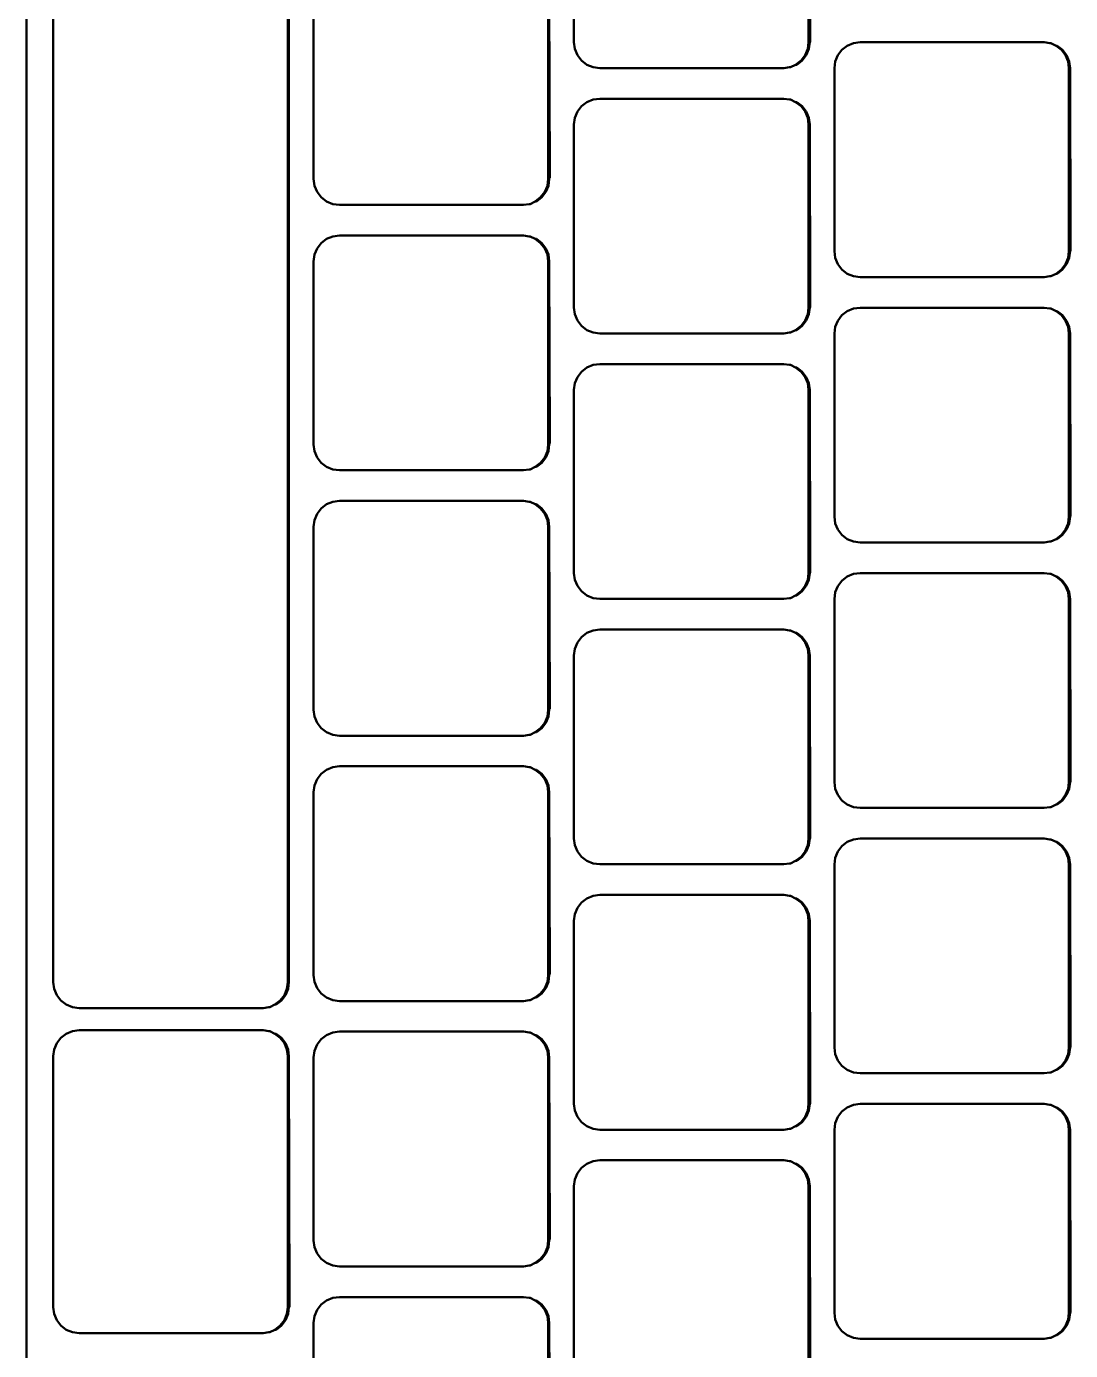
# Model space of a CAD drawing. Header units: millimetres. Extents: x 0 to 460473, y -68369 to 85219.
# Drawn here: x 232763.2 to 232838.4, y -36900.7 to -36805.5 of the extents above; entities that cross this region are included whole.
import ezdxf

# ---------------------------------------------------------------- set-up
doc = ezdxf.new("R2010")
doc.units = ezdxf.units.MM
doc.header["$LTSCALE"] = 50
doc.layers.add('fur', color=6, linetype='Continuous')

msp = doc.modelspace()

# ---------------------------------------------------------------- linework, layer by layer
at = {"layer": 'fur', "color": 40, "lineweight": 50, "true_color": 0xf8d731}
for p, q in [((232763.24993513, -36971.36257568), (232763.24993513, -36706.81321641)), ((232765.17588522, -36874.23132023), (232765.17588522, -36784.65956102)), ((232782.05570894, -36784.65956102), (232782.05570894, -36874.23132023)), ((232782.13386858, -36784.65956102), (232782.13386858, -36874.23132023)), ((232802.64263826, -36806.58866336), (232802.64263826, -36793.41690416)), ((232819.52246198, -36793.41690416), (232819.52246198, -36806.58866336)), ((232819.60062161, -36793.41690416), (232819.63481645, -36806.51381241)), ((232783.90926174, -36816.43132023), (232783.90926174, -36803.25956102)), ((232800.78908546, -36803.25956102), (232800.78908546, -36816.43132023)), ((232800.86724509, -36803.25956102), (232800.90143993, -36816.24974025)), ((232802.70608079, -36807.07113322), (232802.64263826, -36806.58866336)), ((232819.52246198, -36806.58866336), (232819.45901945, -36807.07113322)), ((232819.60062161, -36806.58866336), (232819.53717908, -36807.07113322)), ((232819.63481645, -36806.51381241), (232819.60062161, -36806.58866336)), ((232819.63481645, -36806.51381241), (232819.63481645, -36806.58421818)), ((232822.30696222, -36806.8451854), (232821.92135116, -36807.14142885)), ((232822.75601581, -36806.65895899), (232822.30696222, -36806.8451854)), ((232823.23790967, -36806.59544062), (232822.75601581, -36806.65895899)), ((232823.23790967, -36806.59544062), (232836.47210323, -36806.59544062)), ((232836.47210323, -36806.59544062), (232836.87583746, -36806.65895899)), ((232836.87583746, -36806.65895899), (232836.95399709, -36806.65895899)), ((232836.95399709, -36806.65895899), (232837.32489105, -36806.8451854)), ((232837.32489105, -36806.8451854), (232837.71050211, -36807.14142885)), ((232837.32489105, -36806.8451854), (232837.40305068, -36806.8451854)), ((232837.40305068, -36806.8451854), (232837.78866174, -36807.14142885)), ((232802.89208487, -36807.52072356), (232802.70608079, -36807.07113322)), ((232803.18797464, -36807.90679554), (232802.89208487, -36807.52072356)), ((232803.5735857, -36808.20303898), (232803.18797464, -36807.90679554)), ((232818.97712559, -36807.90679554), (232818.59151453, -36808.20303898)), ((232819.05528522, -36807.90679554), (232818.66967416, -36808.20303898)), ((232819.27301536, -36807.52072356), (232818.97712559, -36807.90679554)), ((232819.35117499, -36807.52072356), (232819.05528522, -36807.90679554)), ((232819.45901945, -36807.07113322), (232819.27301536, -36807.52072356)), ((232819.53717908, -36807.07113322), (232819.35117499, -36807.52072356)), ((232821.4394573, -36807.97709116), (232821.37601477, -36808.45956102)), ((232821.62546139, -36807.52750082), (232821.4394573, -36807.97709116)), ((232821.92135116, -36807.14142885), (232821.62546139, -36807.52750082)), ((232837.71050211, -36807.14142885), (232838.00639188, -36807.52750082)), ((232837.78866174, -36807.14142885), (232838.08455151, -36807.52750082)), ((232838.00639188, -36807.52750082), (232838.19239596, -36807.97709116)), ((232838.08455151, -36807.52750082), (232838.2705556, -36807.97709116)), ((232838.19239596, -36807.97709116), (232838.25583849, -36808.45956102)), ((232838.2705556, -36807.97709116), (232838.33399813, -36808.45956102)), ((232804.02263929, -36808.3892654), (232803.5735857, -36808.20303898)), ((232804.50453315, -36808.45278376), (232804.02263929, -36808.3892654)), ((232817.73872672, -36808.45278376), (232804.50453315, -36808.45278376)), ((232818.14246094, -36808.3892654), (232817.73872672, -36808.45278376)), ((232818.22062057, -36808.3892654), (232818.14246094, -36808.3892654)), ((232818.59151453, -36808.20303898), (232818.22062057, -36808.3892654)), ((232818.66967416, -36808.20303898), (232818.59151453, -36808.20303898)), ((232821.37601477, -36821.63132023), (232821.37601477, -36808.45956102)), ((232838.25583849, -36808.45956102), (232838.25583849, -36821.63132023)), ((232838.33399813, -36808.45956102), (232838.36819296, -36821.45975133)), ((232804.02263929, -36810.71630212), (232803.5735857, -36810.90252854)), ((232804.50453315, -36810.65278376), (232804.02263929, -36810.71630212)), ((232804.50453315, -36810.65278376), (232817.73872672, -36810.65278376)), ((232817.73872672, -36810.65278376), (232818.14246094, -36810.71630212)), ((232818.14246094, -36810.71630212), (232818.22062057, -36810.71630212)), ((232818.22062057, -36810.71630212), (232818.59151453, -36810.90252854)), ((232802.89208487, -36811.58484396), (232802.70608079, -36812.0344343)), ((232803.18797464, -36811.19877198), (232802.89208487, -36811.58484396)), ((232803.5735857, -36810.90252854), (232803.18797464, -36811.19877198)), ((232818.59151453, -36810.90252854), (232818.97712559, -36811.19877198)), ((232818.59151453, -36810.90252854), (232818.66967416, -36810.90252854)), ((232818.66967416, -36810.90252854), (232819.05528522, -36811.19877198)), ((232818.97712559, -36811.19877198), (232819.27301536, -36811.58484396)), ((232819.05528522, -36811.19877198), (232819.35117499, -36811.58484396)), ((232819.27301536, -36811.58484396), (232819.45901945, -36812.0344343)), ((232819.35117499, -36811.58484396), (232819.53717908, -36812.0344343)), ((232802.70608079, -36812.0344343), (232802.64263826, -36812.51690416)), ((232802.64263826, -36825.68866336), (232802.64263826, -36812.51690416)), ((232819.45901945, -36812.0344343), (232819.52246198, -36812.51690416)), ((232819.52246198, -36812.51690416), (232819.52246198, -36825.68866336)), ((232819.53717908, -36812.0344343), (232819.60062161, -36812.51690416)), ((232819.60062161, -36812.51690416), (232819.63481645, -36825.61381241)), ((232783.97270427, -36816.91379009), (232783.90926174, -36816.43132023)), ((232800.78908546, -36816.43132023), (232800.72564293, -36816.91379009)), ((232800.86724509, -36816.43132023), (232800.80380256, -36816.91379009)), ((232800.90143993, -36816.35910603), (232800.86724509, -36816.43132023)), ((232800.90143993, -36816.24974025), (232800.90143993, -36816.35910603)), ((232784.15870836, -36817.36338042), (232783.97270427, -36816.91379009)), ((232784.45459813, -36817.7494524), (232784.15870836, -36817.36338042)), ((232800.53963884, -36817.36338042), (232800.24374907, -36817.7494524)), ((232800.61779848, -36817.36338042), (232800.3219087, -36817.7494524)), ((232800.72564293, -36816.91379009), (232800.53963884, -36817.36338042)), ((232800.80380256, -36816.91379009), (232800.61779848, -36817.36338042)), ((232784.84020919, -36818.04569585), (232784.45459813, -36817.7494524)), ((232785.28926277, -36818.23192226), (232784.84020919, -36818.04569585)), ((232785.77115663, -36818.29544062), (232785.28926277, -36818.23192226)), ((232799.0053502, -36818.29544062), (232785.77115663, -36818.29544062)), ((232799.40908443, -36818.23192226), (232799.0053502, -36818.29544062)), ((232799.48724406, -36818.23192226), (232799.40908443, -36818.23192226)), ((232799.85813801, -36818.04569585), (232799.48724406, -36818.23192226)), ((232800.24374907, -36817.7494524), (232799.85813801, -36818.04569585)), ((232799.93629765, -36818.04569585), (232799.85813801, -36818.04569585)), ((232800.3219087, -36817.7494524), (232799.93629765, -36818.04569585)), ((232784.45459813, -36821.04142885), (232784.15870836, -36821.42750082)), ((232784.84020919, -36820.7451854), (232784.45459813, -36821.04142885)), ((232785.28926277, -36820.55895899), (232784.84020919, -36820.7451854)), ((232785.77115663, -36820.49544062), (232785.28926277, -36820.55895899)), ((232785.77115663, -36820.49544062), (232799.0053502, -36820.49544062)), ((232799.0053502, -36820.49544062), (232799.40908443, -36820.55895899)), ((232799.40908443, -36820.55895899), (232799.48724406, -36820.55895899)), ((232799.48724406, -36820.55895899), (232799.85813801, -36820.7451854)), ((232799.85813801, -36820.7451854), (232800.24374907, -36821.04142885)), ((232799.85813801, -36820.7451854), (232799.93629765, -36820.7451854)), ((232799.93629765, -36820.7451854), (232800.3219087, -36821.04142885)), ((232800.24374907, -36821.04142885), (232800.53963884, -36821.42750082)), ((232800.3219087, -36821.04142885), (232800.61779848, -36821.42750082)), ((232783.97270427, -36821.87709116), (232783.90926174, -36822.35956102)), ((232784.15870836, -36821.42750082), (232783.97270427, -36821.87709116)), ((232800.53963884, -36821.42750082), (232800.72564293, -36821.87709116)), ((232800.61779848, -36821.42750082), (232800.80380256, -36821.87709116)), ((232800.72564293, -36821.87709116), (232800.78908546, -36822.35956102)), ((232800.80380256, -36821.87709116), (232800.86724509, -36822.35956102)), ((232821.4394573, -36822.11379009), (232821.37601477, -36821.63132023)), ((232821.62546139, -36822.56338042), (232821.4394573, -36822.11379009)), ((232838.19239596, -36822.11379009), (232838.00639188, -36822.56338042)), ((232838.2705556, -36822.11379009), (232838.08455151, -36822.56338042)), ((232838.25583849, -36821.63132023), (232838.19239596, -36822.11379009)), ((232838.33399813, -36821.63132023), (232838.2705556, -36822.11379009)), ((232838.36819296, -36821.56911711), (232838.33399813, -36821.63132023)), ((232838.36819296, -36821.45975133), (232838.36819296, -36821.56911711)), ((232783.90926174, -36835.53132023), (232783.90926174, -36822.35956102)), ((232800.78908546, -36822.35956102), (232800.78908546, -36835.53132023)), ((232800.86724509, -36822.35956102), (232800.90143993, -36835.34974025)), ((232821.92135116, -36822.9494524), (232821.62546139, -36822.56338042)), ((232822.30696222, -36823.24569585), (232821.92135116, -36822.9494524)), ((232837.71050211, -36822.9494524), (232837.32489105, -36823.24569585)), ((232837.78866174, -36822.9494524), (232837.40305068, -36823.24569585)), ((232838.00639188, -36822.56338042), (232837.71050211, -36822.9494524)), ((232838.08455151, -36822.56338042), (232837.78866174, -36822.9494524)), ((232822.75601581, -36823.43192226), (232822.30696222, -36823.24569585)), ((232823.23790967, -36823.49544062), (232822.75601581, -36823.43192226)), ((232836.47210323, -36823.49544062), (232823.23790967, -36823.49544062)), ((232836.87583746, -36823.43192226), (232836.47210323, -36823.49544062)), ((232836.95399709, -36823.43192226), (232836.87583746, -36823.43192226)), ((232837.32489105, -36823.24569585), (232836.95399709, -36823.43192226)), ((232837.40305068, -36823.24569585), (232837.32489105, -36823.24569585)), ((232802.70608079, -36826.17113322), (232802.64263826, -36825.68866336)), ((232819.52246198, -36825.68866336), (232819.45901945, -36826.17113322)), ((232819.60062161, -36825.68866336), (232819.53717908, -36826.17113322)), ((232819.63481645, -36825.61381241), (232819.60062161, -36825.68866336)), ((232819.63481645, -36825.61381241), (232819.63481645, -36825.68421818)), ((232822.30696222, -36825.9451854), (232821.92135116, -36826.24142885)), ((232822.75601581, -36825.75895899), (232822.30696222, -36825.9451854)), ((232823.23790967, -36825.69544062), (232822.75601581, -36825.75895899)), ((232823.23790967, -36825.69544062), (232836.47210323, -36825.69544062)), ((232836.47210323, -36825.69544062), (232836.87583746, -36825.75895899)), ((232836.87583746, -36825.75895899), (232836.95399709, -36825.75895899)), ((232836.95399709, -36825.75895899), (232837.32489105, -36825.9451854)), ((232837.32489105, -36825.9451854), (232837.71050211, -36826.24142885)), ((232837.32489105, -36825.9451854), (232837.40305068, -36825.9451854)), ((232837.40305068, -36825.9451854), (232837.78866174, -36826.24142885)), ((232802.89208487, -36826.62072356), (232802.70608079, -36826.17113322)), ((232803.18797464, -36827.00679554), (232802.89208487, -36826.62072356)), ((232803.5735857, -36827.30303898), (232803.18797464, -36827.00679554)), ((232818.97712559, -36827.00679554), (232818.59151453, -36827.30303898)), ((232819.05528522, -36827.00679554), (232818.66967416, -36827.30303898)), ((232819.27301536, -36826.62072356), (232818.97712559, -36827.00679554)), ((232819.35117499, -36826.62072356), (232819.05528522, -36827.00679554)), ((232819.45901945, -36826.17113322), (232819.27301536, -36826.62072356)), ((232819.53717908, -36826.17113322), (232819.35117499, -36826.62072356)), ((232821.62546139, -36826.62750082), (232821.4394573, -36827.07709116)), ((232821.92135116, -36826.24142885), (232821.62546139, -36826.62750082)), ((232837.71050211, -36826.24142885), (232838.00639188, -36826.62750082)), ((232837.78866174, -36826.24142885), (232838.08455151, -36826.62750082)), ((232838.00639188, -36826.62750082), (232838.19239596, -36827.07709116)), ((232838.08455151, -36826.62750082), (232838.2705556, -36827.07709116)), ((232804.02263929, -36827.4892654), (232803.5735857, -36827.30303898)), ((232804.50453315, -36827.55278376), (232804.02263929, -36827.4892654)), ((232804.50453315, -36827.55278376), (232817.73872672, -36827.55278376)), ((232818.14246094, -36827.4892654), (232817.73872672, -36827.55278376)), ((232818.22062057, -36827.4892654), (232818.14246094, -36827.4892654)), ((232818.59151453, -36827.30303898), (232818.22062057, -36827.4892654)), ((232818.66967416, -36827.30303898), (232818.59151453, -36827.30303898)), ((232821.4394573, -36827.07709116), (232821.37601477, -36827.55956102)), ((232821.37601477, -36840.73132023), (232821.37601477, -36827.55956102)), ((232838.19239596, -36827.07709116), (232838.25583849, -36827.55956102)), ((232838.25583849, -36827.55956102), (232838.25583849, -36840.73132023)), ((232838.2705556, -36827.07709116), (232838.33399813, -36827.55956102)), ((232838.33399813, -36827.55956102), (232838.36819296, -36840.55975133)), ((232804.02263929, -36829.81630212), (232803.5735857, -36830.00252854)), ((232804.50453315, -36829.75278376), (232804.02263929, -36829.81630212)), ((232804.50453315, -36829.75278376), (232817.73872672, -36829.75278376)), ((232817.73872672, -36829.75278376), (232818.14246094, -36829.81630212)), ((232818.14246094, -36829.81630212), (232818.22062057, -36829.81630212)), ((232818.22062057, -36829.81630212), (232818.59151453, -36830.00252854)), ((232802.89208487, -36830.68484396), (232802.70608079, -36831.1344343)), ((232803.18797464, -36830.29877198), (232802.89208487, -36830.68484396)), ((232803.5735857, -36830.00252854), (232803.18797464, -36830.29877198)), ((232818.59151453, -36830.00252854), (232818.97712559, -36830.29877198)), ((232818.59151453, -36830.00252854), (232818.66967416, -36830.00252854)), ((232818.66967416, -36830.00252854), (232819.05528522, -36830.29877198)), ((232818.97712559, -36830.29877198), (232819.27301536, -36830.68484396)), ((232819.05528522, -36830.29877198), (232819.35117499, -36830.68484396)), ((232819.27301536, -36830.68484396), (232819.45901945, -36831.1344343)), ((232819.35117499, -36830.68484396), (232819.53717908, -36831.1344343)), ((232802.70608079, -36831.1344343), (232802.64263826, -36831.61690416)), ((232802.64263826, -36844.78866336), (232802.64263826, -36831.61690416)), ((232819.45901945, -36831.1344343), (232819.52246198, -36831.61690416)), ((232819.52246198, -36831.61690416), (232819.52246198, -36844.78866336)), ((232819.53717908, -36831.1344343), (232819.60062161, -36831.61690416)), ((232819.60062161, -36831.61690416), (232819.63481645, -36844.71381241)), ((232783.97270427, -36836.01379009), (232783.90926174, -36835.53132023)), ((232800.78908546, -36835.53132023), (232800.72564293, -36836.01379009)), ((232800.86724509, -36835.53132023), (232800.80380256, -36836.01379009)), ((232800.90143993, -36835.45910603), (232800.86724509, -36835.53132023)), ((232800.90143993, -36835.34974025), (232800.90143993, -36835.45910603)), ((232784.15870836, -36836.46338042), (232783.97270427, -36836.01379009)), ((232784.45459813, -36836.8494524), (232784.15870836, -36836.46338042)), ((232800.53963884, -36836.46338042), (232800.24374907, -36836.8494524)), ((232800.61779848, -36836.46338042), (232800.3219087, -36836.8494524)), ((232800.72564293, -36836.01379009), (232800.53963884, -36836.46338042)), ((232800.80380256, -36836.01379009), (232800.61779848, -36836.46338042)), ((232784.84020919, -36837.14569585), (232784.45459813, -36836.8494524)), ((232785.28926277, -36837.33192226), (232784.84020919, -36837.14569585)), ((232785.77115663, -36837.39544062), (232785.28926277, -36837.33192226)), ((232799.0053502, -36837.39544062), (232785.77115663, -36837.39544062)), ((232799.40908443, -36837.33192226), (232799.0053502, -36837.39544062)), ((232799.48724406, -36837.33192226), (232799.40908443, -36837.33192226)), ((232799.85813801, -36837.14569585), (232799.48724406, -36837.33192226)), ((232800.24374907, -36836.8494524), (232799.85813801, -36837.14569585)), ((232799.93629765, -36837.14569585), (232799.85813801, -36837.14569585)), ((232800.3219087, -36836.8494524), (232799.93629765, -36837.14569585)), ((232784.45459813, -36840.14142885), (232784.15870836, -36840.52750082)), ((232784.84020919, -36839.8451854), (232784.45459813, -36840.14142885)), ((232785.28926277, -36839.65895899), (232784.84020919, -36839.8451854)), ((232785.77115663, -36839.59544062), (232785.28926277, -36839.65895899)), ((232785.77115663, -36839.59544062), (232799.0053502, -36839.59544062)), ((232799.0053502, -36839.59544062), (232799.40908443, -36839.65895899)), ((232799.40908443, -36839.65895899), (232799.48724406, -36839.65895899)), ((232799.48724406, -36839.65895899), (232799.85813801, -36839.8451854)), ((232799.85813801, -36839.8451854), (232800.24374907, -36840.14142885)), ((232799.85813801, -36839.8451854), (232799.93629765, -36839.8451854)), ((232799.93629765, -36839.8451854), (232800.3219087, -36840.14142885)), ((232800.24374907, -36840.14142885), (232800.53963884, -36840.52750082)), ((232800.3219087, -36840.14142885), (232800.61779848, -36840.52750082)), ((232783.97270427, -36840.97709116), (232783.90926174, -36841.45956102)), ((232784.15870836, -36840.52750082), (232783.97270427, -36840.97709116)), ((232800.53963884, -36840.52750082), (232800.72564293, -36840.97709116)), ((232800.61779848, -36840.52750082), (232800.80380256, -36840.97709116)), ((232800.72564293, -36840.97709116), (232800.78908546, -36841.45956102)), ((232800.80380256, -36840.97709116), (232800.86724509, -36841.45956102)), ((232821.4394573, -36841.21379009), (232821.37601477, -36840.73132023)), ((232821.62546139, -36841.66338042), (232821.4394573, -36841.21379009)), ((232838.19239596, -36841.21379009), (232838.00639188, -36841.66338042)), ((232838.2705556, -36841.21379009), (232838.08455151, -36841.66338042)), ((232838.25583849, -36840.73132023), (232838.19239596, -36841.21379009)), ((232838.33399813, -36840.73132023), (232838.2705556, -36841.21379009)), ((232838.36819296, -36840.66911711), (232838.33399813, -36840.73132023)), ((232838.36819296, -36840.55975133), (232838.36819296, -36840.66911711)), ((232783.90926174, -36854.63132023), (232783.90926174, -36841.45956102)), ((232800.78908546, -36841.45956102), (232800.78908546, -36854.63132023)), ((232800.86724509, -36841.45956102), (232800.90143993, -36854.44974025)), ((232821.92135116, -36842.0494524), (232821.62546139, -36841.66338042)), ((232822.30696222, -36842.34569585), (232821.92135116, -36842.0494524)), ((232837.71050211, -36842.0494524), (232837.32489105, -36842.34569585)), ((232837.78866174, -36842.0494524), (232837.40305068, -36842.34569585)), ((232838.00639188, -36841.66338042), (232837.71050211, -36842.0494524)), ((232838.08455151, -36841.66338042), (232837.78866174, -36842.0494524)), ((232822.75601581, -36842.53192226), (232822.30696222, -36842.34569585)), ((232823.23790967, -36842.59544062), (232822.75601581, -36842.53192226)), ((232836.47210323, -36842.59544062), (232823.23790967, -36842.59544062)), ((232836.87583746, -36842.53192226), (232836.47210323, -36842.59544062)), ((232836.95399709, -36842.53192226), (232836.87583746, -36842.53192226)), ((232837.32489105, -36842.34569585), (232836.95399709, -36842.53192226)), ((232837.40305068, -36842.34569585), (232837.32489105, -36842.34569585)), ((232802.70608079, -36845.27113322), (232802.64263826, -36844.78866336)), ((232819.52246198, -36844.78866336), (232819.45901945, -36845.27113322)), ((232819.60062161, -36844.78866336), (232819.53717908, -36845.27113322)), ((232819.63481645, -36844.71381241), (232819.60062161, -36844.78866336)), ((232819.63481645, -36844.71381241), (232819.63481645, -36844.78421818)), ((232822.30696222, -36845.0451854), (232821.92135116, -36845.34142885)), ((232822.75601581, -36844.85895899), (232822.30696222, -36845.0451854)), ((232823.23790967, -36844.79544062), (232822.75601581, -36844.85895899)), ((232823.23790967, -36844.79544062), (232836.47210323, -36844.79544062)), ((232836.47210323, -36844.79544062), (232836.87583746, -36844.85895899)), ((232836.87583746, -36844.85895899), (232836.95399709, -36844.85895899)), ((232836.95399709, -36844.85895899), (232837.32489105, -36845.0451854)), ((232837.32489105, -36845.0451854), (232837.71050211, -36845.34142885)), ((232837.32489105, -36845.0451854), (232837.40305068, -36845.0451854)), ((232837.40305068, -36845.0451854), (232837.78866174, -36845.34142885)), ((232802.89208487, -36845.72072356), (232802.70608079, -36845.27113322)), ((232803.18797464, -36846.10679554), (232802.89208487, -36845.72072356)), ((232819.27301536, -36845.72072356), (232818.97712559, -36846.10679554)), ((232819.35117499, -36845.72072356), (232819.05528522, -36846.10679554)), ((232819.45901945, -36845.27113322), (232819.27301536, -36845.72072356)), ((232819.53717908, -36845.27113322), (232819.35117499, -36845.72072356)), ((232821.62546139, -36845.72750082), (232821.4394573, -36846.17709116)), ((232821.92135116, -36845.34142885), (232821.62546139, -36845.72750082)), ((232837.71050211, -36845.34142885), (232838.00639188, -36845.72750082)), ((232837.78866174, -36845.34142885), (232838.08455151, -36845.72750082)), ((232838.00639188, -36845.72750082), (232838.19239596, -36846.17709116)), ((232838.08455151, -36845.72750082), (232838.2705556, -36846.17709116)), ((232803.5735857, -36846.40303898), (232803.18797464, -36846.10679554)), ((232804.02263929, -36846.5892654), (232803.5735857, -36846.40303898)), ((232804.50453315, -36846.65278376), (232804.02263929, -36846.5892654)), ((232817.73872672, -36846.65278376), (232804.50453315, -36846.65278376)), ((232818.14246094, -36846.5892654), (232817.73872672, -36846.65278376)), ((232818.22062057, -36846.5892654), (232818.14246094, -36846.5892654)), ((232818.59151453, -36846.40303898), (232818.22062057, -36846.5892654)), ((232818.97712559, -36846.10679554), (232818.59151453, -36846.40303898)), ((232818.66967416, -36846.40303898), (232818.59151453, -36846.40303898)), ((232819.05528522, -36846.10679554), (232818.66967416, -36846.40303898)), ((232821.4394573, -36846.17709116), (232821.37601477, -36846.65956102)), ((232821.37601477, -36859.83132023), (232821.37601477, -36846.65956102)), ((232838.19239596, -36846.17709116), (232838.25583849, -36846.65956102)), ((232838.25583849, -36846.65956102), (232838.25583849, -36859.83132023)), ((232838.2705556, -36846.17709116), (232838.33399813, -36846.65956102)), ((232838.33399813, -36846.65956102), (232838.36819296, -36859.65975133)), ((232804.02263929, -36848.91630212), (232803.5735857, -36849.10252854)), ((232804.50453315, -36848.85278376), (232804.02263929, -36848.91630212)), ((232817.73872672, -36848.85278376), (232804.50453315, -36848.85278376)), ((232817.73872672, -36848.85278376), (232818.14246094, -36848.91630212)), ((232818.14246094, -36848.91630212), (232818.22062057, -36848.91630212)), ((232818.22062057, -36848.91630212), (232818.59151453, -36849.10252854)), ((232802.89208487, -36849.78484396), (232802.70608079, -36850.2344343)), ((232803.18797464, -36849.39877198), (232802.89208487, -36849.78484396)), ((232803.5735857, -36849.10252854), (232803.18797464, -36849.39877198)), ((232818.59151453, -36849.10252854), (232818.97712559, -36849.39877198)), ((232818.59151453, -36849.10252854), (232818.66967416, -36849.10252854)), ((232818.66967416, -36849.10252854), (232819.05528522, -36849.39877198)), ((232818.97712559, -36849.39877198), (232819.27301536, -36849.78484396)), ((232819.05528522, -36849.39877198), (232819.35117499, -36849.78484396)), ((232819.27301536, -36849.78484396), (232819.45901945, -36850.2344343)), ((232819.35117499, -36849.78484396), (232819.53717908, -36850.2344343)), ((232802.70608079, -36850.2344343), (232802.64263826, -36850.71690416)), ((232802.64263826, -36863.88866336), (232802.64263826, -36850.71690416)), ((232819.45901945, -36850.2344343), (232819.52246198, -36850.71690416)), ((232819.52246198, -36850.71690416), (232819.52246198, -36863.88866336)), ((232819.53717908, -36850.2344343), (232819.60062161, -36850.71690416)), ((232819.60062161, -36850.71690416), (232819.63481645, -36863.81381241)), ((232783.97270427, -36855.11379009), (232783.90926174, -36854.63132023)), ((232800.78908546, -36854.63132023), (232800.72564293, -36855.11379009)), ((232800.86724509, -36854.63132023), (232800.80380256, -36855.11379009)), ((232800.90143993, -36854.55910603), (232800.86724509, -36854.63132023)), ((232800.90143993, -36854.44974025), (232800.90143993, -36854.55910603)), ((232784.15870836, -36855.56338042), (232783.97270427, -36855.11379009)), ((232784.45459813, -36855.9494524), (232784.15870836, -36855.56338042)), ((232800.53963884, -36855.56338042), (232800.24374907, -36855.9494524)), ((232800.61779848, -36855.56338042), (232800.3219087, -36855.9494524)), ((232800.72564293, -36855.11379009), (232800.53963884, -36855.56338042)), ((232800.80380256, -36855.11379009), (232800.61779848, -36855.56338042)), ((232784.84020919, -36856.24569585), (232784.45459813, -36855.9494524)), ((232785.28926277, -36856.43192226), (232784.84020919, -36856.24569585)), ((232785.77115663, -36856.49544062), (232785.28926277, -36856.43192226)), ((232799.0053502, -36856.49544062), (232785.77115663, -36856.49544062)), ((232799.40908443, -36856.43192226), (232799.0053502, -36856.49544062)), ((232799.48724406, -36856.43192226), (232799.40908443, -36856.43192226)), ((232799.85813801, -36856.24569585), (232799.48724406, -36856.43192226)), ((232800.24374907, -36855.9494524), (232799.85813801, -36856.24569585)), ((232799.93629765, -36856.24569585), (232799.85813801, -36856.24569585)), ((232800.3219087, -36855.9494524), (232799.93629765, -36856.24569585)), ((232784.45459813, -36859.24142885), (232784.15870836, -36859.62750082)), ((232784.84020919, -36858.9451854), (232784.45459813, -36859.24142885)), ((232785.28926277, -36858.75895899), (232784.84020919, -36858.9451854)), ((232785.77115663, -36858.69544062), (232785.28926277, -36858.75895899)), ((232785.77115663, -36858.69544062), (232799.0053502, -36858.69544062)), ((232799.0053502, -36858.69544062), (232799.40908443, -36858.75895899)), ((232799.40908443, -36858.75895899), (232799.48724406, -36858.75895899)), ((232799.48724406, -36858.75895899), (232799.85813801, -36858.9451854)), ((232799.85813801, -36858.9451854), (232800.24374907, -36859.24142885)), ((232799.85813801, -36858.9451854), (232799.93629765, -36858.9451854)), ((232799.93629765, -36858.9451854), (232800.3219087, -36859.24142885)), ((232800.24374907, -36859.24142885), (232800.53963884, -36859.62750082)), ((232800.3219087, -36859.24142885), (232800.61779848, -36859.62750082)), ((232783.97270427, -36860.07709116), (232783.90926174, -36860.55956102)), ((232784.15870836, -36859.62750082), (232783.97270427, -36860.07709116)), ((232800.53963884, -36859.62750082), (232800.72564293, -36860.07709116)), ((232800.61779848, -36859.62750082), (232800.80380256, -36860.07709116)), ((232800.72564293, -36860.07709116), (232800.78908546, -36860.55956102)), ((232800.80380256, -36860.07709116), (232800.86724509, -36860.55956102)), ((232821.4394573, -36860.31379009), (232821.37601477, -36859.83132023)), ((232821.62546139, -36860.76338042), (232821.4394573, -36860.31379009)), ((232838.19239596, -36860.31379009), (232838.00639188, -36860.76338042)), ((232838.2705556, -36860.31379009), (232838.08455151, -36860.76338042)), ((232838.25583849, -36859.83132023), (232838.19239596, -36860.31379009)), ((232838.33399813, -36859.83132023), (232838.2705556, -36860.31379009)), ((232838.36819296, -36859.76911711), (232838.33399813, -36859.83132023)), ((232838.36819296, -36859.65975133), (232838.36819296, -36859.76911711)), ((232783.90926174, -36873.73132023), (232783.90926174, -36860.55956102)), ((232800.78908546, -36860.55956102), (232800.78908546, -36873.73132023)), ((232800.86724509, -36860.55956102), (232800.90143993, -36873.54974025)), ((232821.92135116, -36861.1494524), (232821.62546139, -36860.76338042)), ((232822.30696222, -36861.44569585), (232821.92135116, -36861.1494524)), ((232837.71050211, -36861.1494524), (232837.32489105, -36861.44569585)), ((232837.78866174, -36861.1494524), (232837.40305068, -36861.44569585)), ((232838.00639188, -36860.76338042), (232837.71050211, -36861.1494524)), ((232838.08455151, -36860.76338042), (232837.78866174, -36861.1494524)), ((232822.75601581, -36861.63192226), (232822.30696222, -36861.44569585)), ((232823.23790967, -36861.69544062), (232822.75601581, -36861.63192226)), ((232836.47210323, -36861.69544062), (232823.23790967, -36861.69544062)), ((232836.87583746, -36861.63192226), (232836.47210323, -36861.69544062)), ((232836.95399709, -36861.63192226), (232836.87583746, -36861.63192226)), ((232837.32489105, -36861.44569585), (232836.95399709, -36861.63192226)), ((232837.40305068, -36861.44569585), (232837.32489105, -36861.44569585)), ((232802.70608079, -36864.37113322), (232802.64263826, -36863.88866336)), ((232819.52246198, -36863.88866336), (232819.45901945, -36864.37113322)), ((232819.60062161, -36863.88866336), (232819.53717908, -36864.37113322)), ((232819.63481645, -36863.81381241), (232819.60062161, -36863.88866336)), ((232819.63481645, -36863.81381241), (232819.63481645, -36863.88421818)), ((232822.30696222, -36864.1451854), (232821.92135116, -36864.44142885)), ((232822.75601581, -36863.95895899), (232822.30696222, -36864.1451854)), ((232823.23790967, -36863.89544062), (232822.75601581, -36863.95895899)), ((232823.23790967, -36863.89544062), (232836.47210323, -36863.89544062)), ((232836.47210323, -36863.89544062), (232836.87583746, -36863.95895899)), ((232836.87583746, -36863.95895899), (232836.95399709, -36863.95895899)), ((232836.95399709, -36863.95895899), (232837.32489105, -36864.1451854)), ((232837.32489105, -36864.1451854), (232837.71050211, -36864.44142885)), ((232837.32489105, -36864.1451854), (232837.40305068, -36864.1451854)), ((232837.40305068, -36864.1451854), (232837.78866174, -36864.44142885)), ((232802.89208487, -36864.82072356), (232802.70608079, -36864.37113322)), ((232803.18797464, -36865.20679554), (232802.89208487, -36864.82072356)), ((232819.27301536, -36864.82072356), (232818.97712559, -36865.20679554)), ((232819.35117499, -36864.82072356), (232819.05528522, -36865.20679554)), ((232819.45901945, -36864.37113322), (232819.27301536, -36864.82072356)), ((232819.53717908, -36864.37113322), (232819.35117499, -36864.82072356)), ((232821.62546139, -36864.82750082), (232821.4394573, -36865.27709116)), ((232821.92135116, -36864.44142885), (232821.62546139, -36864.82750082)), ((232837.71050211, -36864.44142885), (232838.00639188, -36864.82750082)), ((232837.78866174, -36864.44142885), (232838.08455151, -36864.82750082)), ((232838.00639188, -36864.82750082), (232838.19239596, -36865.27709116)), ((232838.08455151, -36864.82750082), (232838.2705556, -36865.27709116)), ((232803.5735857, -36865.50303898), (232803.18797464, -36865.20679554)), ((232804.02263929, -36865.6892654), (232803.5735857, -36865.50303898)), ((232804.50453315, -36865.75278376), (232804.02263929, -36865.6892654)), ((232817.73872672, -36865.75278376), (232804.50453315, -36865.75278376)), ((232818.14246094, -36865.6892654), (232817.73872672, -36865.75278376)), ((232818.22062057, -36865.6892654), (232818.14246094, -36865.6892654)), ((232818.59151453, -36865.50303898), (232818.22062057, -36865.6892654)), ((232818.97712559, -36865.20679554), (232818.59151453, -36865.50303898)), ((232818.66967416, -36865.50303898), (232818.59151453, -36865.50303898)), ((232819.05528522, -36865.20679554), (232818.66967416, -36865.50303898)), ((232821.4394573, -36865.27709116), (232821.37601477, -36865.75956102)), ((232821.37601477, -36878.93132023), (232821.37601477, -36865.75956102)), ((232838.19239596, -36865.27709116), (232838.25583849, -36865.75956102)), ((232838.25583849, -36865.75956102), (232838.25583849, -36878.93132023)), ((232838.2705556, -36865.27709116), (232838.33399813, -36865.75956102)), ((232838.33399813, -36865.75956102), (232838.36819296, -36878.75975133)), ((232804.50453315, -36867.95278376), (232804.02263929, -36868.01630212)), ((232804.50453315, -36867.95278376), (232817.73872672, -36867.95278376)), ((232817.73872672, -36867.95278376), (232818.14246094, -36868.01630212)), ((232802.89208487, -36868.88484396), (232802.70608079, -36869.3344343)), ((232803.18797464, -36868.49877198), (232802.89208487, -36868.88484396)), ((232803.5735857, -36868.20252854), (232803.18797464, -36868.49877198)), ((232804.02263929, -36868.01630212), (232803.5735857, -36868.20252854)), ((232818.14246094, -36868.01630212), (232818.22062057, -36868.01630212)), ((232818.22062057, -36868.01630212), (232818.59151453, -36868.20252854)), ((232818.59151453, -36868.20252854), (232818.97712559, -36868.49877198)), ((232818.59151453, -36868.20252854), (232818.66967416, -36868.20252854)), ((232818.66967416, -36868.20252854), (232819.05528522, -36868.49877198)), ((232818.97712559, -36868.49877198), (232819.27301536, -36868.88484396)), ((232819.05528522, -36868.49877198), (232819.35117499, -36868.88484396)), ((232819.27301536, -36868.88484396), (232819.45901945, -36869.3344343)), ((232819.35117499, -36868.88484396), (232819.53717908, -36869.3344343)), ((232802.70608079, -36869.3344343), (232802.64263826, -36869.81690416)), ((232802.64263826, -36882.98866336), (232802.64263826, -36869.81690416)), ((232819.45901945, -36869.3344343), (232819.52246198, -36869.81690416)), ((232819.52246198, -36869.81690416), (232819.52246198, -36882.98866336)), ((232819.53717908, -36869.3344343), (232819.60062161, -36869.81690416)), ((232819.60062161, -36869.81690416), (232819.63481645, -36882.91381241)), ((232783.97270427, -36874.21379009), (232783.90926174, -36873.73132023)), ((232800.78908546, -36873.73132023), (232800.72564293, -36874.21379009)), ((232800.86724509, -36873.73132023), (232800.80380256, -36874.21379009)), ((232800.90143993, -36873.65910603), (232800.86724509, -36873.73132023)), ((232800.90143993, -36873.54974025), (232800.90143993, -36873.65910603)), ((232765.23932775, -36874.71379009), (232765.17588522, -36874.23132023)), ((232782.05570894, -36874.23132023), (232781.99226641, -36874.71379009)), ((232782.13386858, -36874.23132023), (232782.07042605, -36874.71379009)), ((232784.15870836, -36874.66338042), (232783.97270427, -36874.21379009)), ((232784.45459813, -36875.0494524), (232784.15870836, -36874.66338042)), ((232800.53963884, -36874.66338042), (232800.24374907, -36875.0494524)), ((232800.61779848, -36874.66338042), (232800.3219087, -36875.0494524)), ((232800.72564293, -36874.21379009), (232800.53963884, -36874.66338042)), ((232800.80380256, -36874.21379009), (232800.61779848, -36874.66338042)), ((232765.42533184, -36875.16338042), (232765.23932775, -36874.71379009)), ((232765.72122161, -36875.5494524), (232765.42533184, -36875.16338042)), ((232766.10683267, -36875.84569585), (232765.72122161, -36875.5494524)), ((232781.51037256, -36875.5494524), (232781.1247615, -36875.84569585)), ((232781.58853219, -36875.5494524), (232781.20292113, -36875.84569585)), ((232781.80626233, -36875.16338042), (232781.51037256, -36875.5494524)), ((232781.88442196, -36875.16338042), (232781.58853219, -36875.5494524)), ((232781.99226641, -36874.71379009), (232781.80626233, -36875.16338042)), ((232782.07042605, -36874.71379009), (232781.88442196, -36875.16338042)), ((232784.84020919, -36875.34569585), (232784.45459813, -36875.0494524)), ((232785.28926277, -36875.53192226), (232784.84020919, -36875.34569585)), ((232785.77115663, -36875.59544062), (232785.28926277, -36875.53192226)), ((232799.0053502, -36875.59544062), (232785.77115663, -36875.59544062)), ((232799.40908443, -36875.53192226), (232799.0053502, -36875.59544062)), ((232799.48724406, -36875.53192226), (232799.40908443, -36875.53192226)), ((232799.85813801, -36875.34569585), (232799.48724406, -36875.53192226)), ((232800.24374907, -36875.0494524), (232799.85813801, -36875.34569585)), ((232799.93629765, -36875.34569585), (232799.85813801, -36875.34569585)), ((232800.3219087, -36875.0494524), (232799.93629765, -36875.34569585)), ((232766.55588626, -36876.03192226), (232766.10683267, -36875.84569585)), ((232767.03778012, -36876.09544062), (232766.55588626, -36876.03192226)), ((232767.03778012, -36876.09544062), (232780.27197368, -36876.09544062)), ((232780.67570791, -36876.03192226), (232780.27197368, -36876.09544062)), ((232780.75386754, -36876.03192226), (232780.67570791, -36876.03192226)), ((232781.1247615, -36875.84569585), (232780.75386754, -36876.03192226)), ((232781.20292113, -36875.84569585), (232781.1247615, -36875.84569585)), ((232765.72122161, -36878.24142885), (232765.42533184, -36878.62750082)), ((232766.10683267, -36877.9451854), (232765.72122161, -36878.24142885)), ((232766.55588626, -36877.75895899), (232766.10683267, -36877.9451854)), ((232767.03778012, -36877.69544062), (232766.55588626, -36877.75895899)), ((232767.03778012, -36877.69544062), (232780.27197368, -36877.69544062)), ((232780.27197368, -36877.69544062), (232780.67570791, -36877.75895899)), ((232780.67570791, -36877.75895899), (232780.75386754, -36877.75895899)), ((232780.75386754, -36877.75895899), (232781.1247615, -36877.9451854)), ((232781.1247615, -36877.9451854), (232781.51037256, -36878.24142885)), ((232781.1247615, -36877.9451854), (232781.20292113, -36877.9451854)), ((232781.20292113, -36877.9451854), (232781.58853219, -36878.24142885)), ((232781.51037256, -36878.24142885), (232781.80626233, -36878.62750082)), ((232781.58853219, -36878.24142885), (232781.88442196, -36878.62750082)), ((232784.45459813, -36878.34142885), (232784.15870836, -36878.72750082)), ((232784.84020919, -36878.0451854), (232784.45459813, -36878.34142885)), ((232785.28926277, -36877.85895899), (232784.84020919, -36878.0451854)), ((232785.77115663, -36877.79544062), (232785.28926277, -36877.85895899)), ((232799.0053502, -36877.79544062), (232785.77115663, -36877.79544062)), ((232799.0053502, -36877.79544062), (232799.40908443, -36877.85895899)), ((232799.40908443, -36877.85895899), (232799.48724406, -36877.85895899)), ((232799.48724406, -36877.85895899), (232799.85813801, -36878.0451854)), ((232799.85813801, -36878.0451854), (232800.24374907, -36878.34142885)), ((232799.85813801, -36878.0451854), (232799.93629765, -36878.0451854)), ((232799.93629765, -36878.0451854), (232800.3219087, -36878.34142885)), ((232800.24374907, -36878.34142885), (232800.53963884, -36878.72750082)), ((232800.3219087, -36878.34142885), (232800.61779848, -36878.72750082)), ((232765.23932775, -36879.07709116), (232765.17588522, -36879.55956102)), ((232765.42533184, -36878.62750082), (232765.23932775, -36879.07709116)), ((232781.80626233, -36878.62750082), (232781.99226641, -36879.07709116)), ((232781.88442196, -36878.62750082), (232782.07042605, -36879.07709116)), ((232781.99226641, -36879.07709116), (232782.05570894, -36879.55956102)), ((232782.07042605, -36879.07709116), (232782.13386858, -36879.55956102)), ((232783.97270427, -36879.17709116), (232783.90926174, -36879.65956102)), ((232784.15870836, -36878.72750082), (232783.97270427, -36879.17709116)), ((232800.53963884, -36878.72750082), (232800.72564293, -36879.17709116)), ((232800.61779848, -36878.72750082), (232800.80380256, -36879.17709116)), ((232800.72564293, -36879.17709116), (232800.78908546, -36879.65956102)), ((232800.80380256, -36879.17709116), (232800.86724509, -36879.65956102)), ((232821.4394573, -36879.41379009), (232821.37601477, -36878.93132023)), ((232821.62546139, -36879.86338042), (232821.4394573, -36879.41379009)), ((232838.19239596, -36879.41379009), (232838.00639188, -36879.86338042)), ((232838.2705556, -36879.41379009), (232838.08455151, -36879.86338042)), ((232838.25583849, -36878.93132023), (232838.19239596, -36879.41379009)), ((232838.33399813, -36878.93132023), (232838.2705556, -36879.41379009)), ((232838.36819296, -36878.86911711), (232838.33399813, -36878.93132023)), ((232838.36819296, -36878.75975133), (232838.36819296, -36878.86911711)), ((232765.17588522, -36897.63132023), (232765.17588522, -36879.55956102)), ((232782.05570894, -36879.55956102), (232782.05570894, -36897.63132023)), ((232782.13386858, -36879.55956102), (232782.16806341, -36897.54276854)), ((232783.90926174, -36892.83132023), (232783.90926174, -36879.65956102)), ((232800.78908546, -36879.65956102), (232800.78908546, -36892.83132023)), ((232800.86724509, -36879.65956102), (232800.90143993, -36892.64974025)), ((232821.92135116, -36880.2494524), (232821.62546139, -36879.86338042)), ((232822.30696222, -36880.54569585), (232821.92135116, -36880.2494524)), ((232837.71050211, -36880.2494524), (232837.32489105, -36880.54569585)), ((232837.78866174, -36880.2494524), (232837.40305068, -36880.54569585)), ((232838.00639188, -36879.86338042), (232837.71050211, -36880.2494524)), ((232838.08455151, -36879.86338042), (232837.78866174, -36880.2494524)), ((232822.75601581, -36880.73192226), (232822.30696222, -36880.54569585)), ((232823.23790967, -36880.79544062), (232822.75601581, -36880.73192226)), ((232836.47210323, -36880.79544062), (232823.23790967, -36880.79544062)), ((232836.87583746, -36880.73192226), (232836.47210323, -36880.79544062)), ((232836.95399709, -36880.73192226), (232836.87583746, -36880.73192226)), ((232837.32489105, -36880.54569585), (232836.95399709, -36880.73192226)), ((232837.40305068, -36880.54569585), (232837.32489105, -36880.54569585)), ((232802.70608079, -36883.47113322), (232802.64263826, -36882.98866336)), ((232819.52246198, -36882.98866336), (232819.45901945, -36883.47113322)), ((232819.60062161, -36882.98866336), (232819.53717908, -36883.47113322)), ((232819.63481645, -36882.91381241), (232819.60062161, -36882.98866336)), ((232819.63481645, -36882.91381241), (232819.63481645, -36882.98421818)), ((232822.30696222, -36883.2451854), (232821.92135116, -36883.54142885)), ((232822.75601581, -36883.05895899), (232822.30696222, -36883.2451854)), ((232823.23790967, -36882.99544062), (232822.75601581, -36883.05895899)), ((232823.23790967, -36882.99544062), (232836.47210323, -36882.99544062)), ((232836.47210323, -36882.99544062), (232836.87583746, -36883.05895899)), ((232836.87583746, -36883.05895899), (232836.95399709, -36883.05895899)), ((232836.95399709, -36883.05895899), (232837.32489105, -36883.2451854)), ((232837.32489105, -36883.2451854), (232837.71050211, -36883.54142885)), ((232837.32489105, -36883.2451854), (232837.40305068, -36883.2451854)), ((232837.40305068, -36883.2451854), (232837.78866174, -36883.54142885)), ((232802.89208487, -36883.92072356), (232802.70608079, -36883.47113322)), ((232803.18797464, -36884.30679554), (232802.89208487, -36883.92072356)), ((232819.27301536, -36883.92072356), (232818.97712559, -36884.30679554)), ((232819.35117499, -36883.92072356), (232819.05528522, -36884.30679554)), ((232819.45901945, -36883.47113322), (232819.27301536, -36883.92072356)), ((232819.53717908, -36883.47113322), (232819.35117499, -36883.92072356)), ((232821.62546139, -36883.92750082), (232821.4394573, -36884.37709116)), ((232821.92135116, -36883.54142885), (232821.62546139, -36883.92750082)), ((232837.71050211, -36883.54142885), (232838.00639188, -36883.92750082)), ((232837.78866174, -36883.54142885), (232838.08455151, -36883.92750082)), ((232838.00639188, -36883.92750082), (232838.19239596, -36884.37709116)), ((232838.08455151, -36883.92750082), (232838.2705556, -36884.37709116)), ((232803.5735857, -36884.60303898), (232803.18797464, -36884.30679554)), ((232804.02263929, -36884.7892654), (232803.5735857, -36884.60303898)), ((232804.50453315, -36884.85278376), (232804.02263929, -36884.7892654)), ((232817.73872672, -36884.85278376), (232804.50453315, -36884.85278376)), ((232818.14246094, -36884.7892654), (232817.73872672, -36884.85278376)), ((232818.22062057, -36884.7892654), (232818.14246094, -36884.7892654)), ((232818.59151453, -36884.60303898), (232818.22062057, -36884.7892654)), ((232818.97712559, -36884.30679554), (232818.59151453, -36884.60303898)), ((232818.66967416, -36884.60303898), (232818.59151453, -36884.60303898)), ((232819.05528522, -36884.30679554), (232818.66967416, -36884.60303898)), ((232821.4394573, -36884.37709116), (232821.37601477, -36884.85956102)), ((232821.37601477, -36898.03132023), (232821.37601477, -36884.85956102)), ((232838.19239596, -36884.37709116), (232838.25583849, -36884.85956102)), ((232838.25583849, -36884.85956102), (232838.25583849, -36898.03132023)), ((232838.2705556, -36884.37709116), (232838.33399813, -36884.85956102)), ((232838.33399813, -36884.85956102), (232838.36819296, -36897.85975133)), ((232804.50453315, -36887.05278376), (232804.02263929, -36887.11630212)), ((232817.73872672, -36887.05278376), (232804.50453315, -36887.05278376)), ((232817.73872672, -36887.05278376), (232818.14246094, -36887.11630212)), ((232802.89208487, -36887.98484396), (232802.70608079, -36888.4344343)), ((232803.18797464, -36887.59877198), (232802.89208487, -36887.98484396)), ((232803.5735857, -36887.30252854), (232803.18797464, -36887.59877198)), ((232804.02263929, -36887.11630212), (232803.5735857, -36887.30252854)), ((232818.14246094, -36887.11630212), (232818.22062057, -36887.11630212)), ((232818.22062057, -36887.11630212), (232818.59151453, -36887.30252854)), ((232818.59151453, -36887.30252854), (232818.97712559, -36887.59877198)), ((232818.59151453, -36887.30252854), (232818.66967416, -36887.30252854)), ((232818.66967416, -36887.30252854), (232819.05528522, -36887.59877198)), ((232818.97712559, -36887.59877198), (232819.27301536, -36887.98484396)), ((232819.05528522, -36887.59877198), (232819.35117499, -36887.98484396)), ((232819.27301536, -36887.98484396), (232819.45901945, -36888.4344343)), ((232819.35117499, -36887.98484396), (232819.53717908, -36888.4344343)), ((232802.70608079, -36888.4344343), (232802.64263826, -36888.91690416)), ((232802.64263826, -36902.08866336), (232802.64263826, -36888.91690416)), ((232819.45901945, -36888.4344343), (232819.52246198, -36888.91690416)), ((232819.52246198, -36888.91690416), (232819.52246198, -36902.08866336)), ((232819.53717908, -36888.4344343), (232819.60062161, -36888.91690416)), ((232819.60062161, -36888.91690416), (232819.63481645, -36902.01381241)), ((232800.90143993, -36892.75910603), (232800.86724509, -36892.83132023)), ((232800.90143993, -36892.64974025), (232800.90143993, -36892.75910603)), ((232783.97270427, -36893.31379009), (232783.90926174, -36892.83132023)), ((232784.15870836, -36893.76338042), (232783.97270427, -36893.31379009)), ((232800.72564293, -36893.31379009), (232800.53963884, -36893.76338042)), ((232800.80380256, -36893.31379009), (232800.61779848, -36893.76338042)), ((232800.78908546, -36892.83132023), (232800.72564293, -36893.31379009)), ((232800.86724509, -36892.83132023), (232800.80380256, -36893.31379009)), ((232784.45459813, -36894.1494524), (232784.15870836, -36893.76338042)), ((232784.84020919, -36894.44569585), (232784.45459813, -36894.1494524)), ((232785.28926277, -36894.63192226), (232784.84020919, -36894.44569585)), ((232785.77115663, -36894.69544062), (232785.28926277, -36894.63192226)), ((232799.0053502, -36894.69544062), (232785.77115663, -36894.69544062)), ((232799.40908443, -36894.63192226), (232799.0053502, -36894.69544062)), ((232799.48724406, -36894.63192226), (232799.40908443, -36894.63192226)), ((232799.85813801, -36894.44569585), (232799.48724406, -36894.63192226)), ((232800.24374907, -36894.1494524), (232799.85813801, -36894.44569585)), ((232799.93629765, -36894.44569585), (232799.85813801, -36894.44569585)), ((232800.3219087, -36894.1494524), (232799.93629765, -36894.44569585)), ((232800.53963884, -36893.76338042), (232800.24374907, -36894.1494524)), ((232800.61779848, -36893.76338042), (232800.3219087, -36894.1494524)), ((232782.16806341, -36897.54276854), (232782.13386858, -36897.63132023)), ((232782.16806341, -36897.54276854), (232782.16806341, -36897.62861343)), ((232784.45459813, -36897.44142885), (232784.15870836, -36897.82750082)), ((232784.84020919, -36897.1451854), (232784.45459813, -36897.44142885)), ((232785.28926277, -36896.95895899), (232784.84020919, -36897.1451854)), ((232785.77115663, -36896.89544062), (232785.28926277, -36896.95895899)), ((232785.77115663, -36896.89544062), (232799.0053502, -36896.89544062)), ((232799.0053502, -36896.89544062), (232799.40908443, -36896.95895899)), ((232799.40908443, -36896.95895899), (232799.48724406, -36896.95895899)), ((232799.48724406, -36896.95895899), (232799.85813801, -36897.1451854)), ((232799.85813801, -36897.1451854), (232800.24374907, -36897.44142885)), ((232799.85813801, -36897.1451854), (232799.93629765, -36897.1451854)), ((232799.93629765, -36897.1451854), (232800.3219087, -36897.44142885)), ((232800.24374907, -36897.44142885), (232800.53963884, -36897.82750082)), ((232800.3219087, -36897.44142885), (232800.61779848, -36897.82750082)), ((232765.23932775, -36898.11379009), (232765.17588522, -36897.63132023)), ((232765.42533184, -36898.56338042), (232765.23932775, -36898.11379009)), ((232781.99226641, -36898.11379009), (232781.80626233, -36898.56338042)), ((232782.07042605, -36898.11379009), (232781.88442196, -36898.56338042)), ((232782.05570894, -36897.63132023), (232781.99226641, -36898.11379009)), ((232782.13386858, -36897.63132023), (232782.07042605, -36898.11379009)), ((232783.97270427, -36898.27709116), (232783.90926174, -36898.75956102)), ((232784.15870836, -36897.82750082), (232783.97270427, -36898.27709116)), ((232800.53963884, -36897.82750082), (232800.72564293, -36898.27709116)), ((232800.61779848, -36897.82750082), (232800.80380256, -36898.27709116)), ((232800.72564293, -36898.27709116), (232800.78908546, -36898.75956102)), ((232800.80380256, -36898.27709116), (232800.86724509, -36898.75956102)), ((232821.4394573, -36898.51379009), (232821.37601477, -36898.03132023)), ((232838.25583849, -36898.03132023), (232838.19239596, -36898.51379009)), ((232838.33399813, -36898.03132023), (232838.2705556, -36898.51379009)), ((232838.36819296, -36897.96911711), (232838.33399813, -36898.03132023)), ((232838.36819296, -36897.85975133), (232838.36819296, -36897.96911711)), ((232765.72122161, -36898.9494524), (232765.42533184, -36898.56338042)), ((232766.10683267, -36899.24569585), (232765.72122161, -36898.9494524)), ((232766.55588626, -36899.43192226), (232766.10683267, -36899.24569585)), ((232767.03778012, -36899.49544062), (232766.55588626, -36899.43192226)), ((232780.67570791, -36899.43192226), (232780.27197368, -36899.49544062)), ((232780.75386754, -36899.43192226), (232780.67570791, -36899.43192226)), ((232781.1247615, -36899.24569585), (232780.75386754, -36899.43192226)), ((232781.51037256, -36898.9494524), (232781.1247615, -36899.24569585)), ((232781.20292113, -36899.24569585), (232781.1247615, -36899.24569585)), ((232781.58853219, -36898.9494524), (232781.20292113, -36899.24569585)), ((232781.80626233, -36898.56338042), (232781.51037256, -36898.9494524)), ((232781.88442196, -36898.56338042), (232781.58853219, -36898.9494524)), ((232783.90926174, -36911.93132023), (232783.90926174, -36898.75956102)), ((232800.78908546, -36898.75956102), (232800.78908546, -36911.93132023)), ((232800.86724509, -36898.75956102), (232800.90143993, -36911.74974025)), ((232821.62546139, -36898.96338042), (232821.4394573, -36898.51379009)), ((232821.92135116, -36899.3494524), (232821.62546139, -36898.96338042)), ((232822.30696222, -36899.64569585), (232821.92135116, -36899.3494524)), ((232837.71050211, -36899.3494524), (232837.32489105, -36899.64569585)), ((232837.78866174, -36899.3494524), (232837.40305068, -36899.64569585)), ((232838.00639188, -36898.96338042), (232837.71050211, -36899.3494524)), ((232838.08455151, -36898.96338042), (232837.78866174, -36899.3494524)), ((232838.19239596, -36898.51379009), (232838.00639188, -36898.96338042)), ((232838.2705556, -36898.51379009), (232838.08455151, -36898.96338042)), ((232780.27197368, -36899.49544062), (232767.03778012, -36899.49544062)), ((232822.75601581, -36899.83192226), (232822.30696222, -36899.64569585)), ((232823.23790967, -36899.89544062), (232822.75601581, -36899.83192226)), ((232836.47210323, -36899.89544062), (232823.23790967, -36899.89544062)), ((232836.87583746, -36899.83192226), (232836.47210323, -36899.89544062)), ((232836.95399709, -36899.83192226), (232836.87583746, -36899.83192226)), ((232837.32489105, -36899.64569585), (232836.95399709, -36899.83192226)), ((232837.40305068, -36899.64569585), (232837.32489105, -36899.64569585))]:
    msp.add_line(p, q, dxfattribs=at)

doc.saveas('drawing.dxf')
